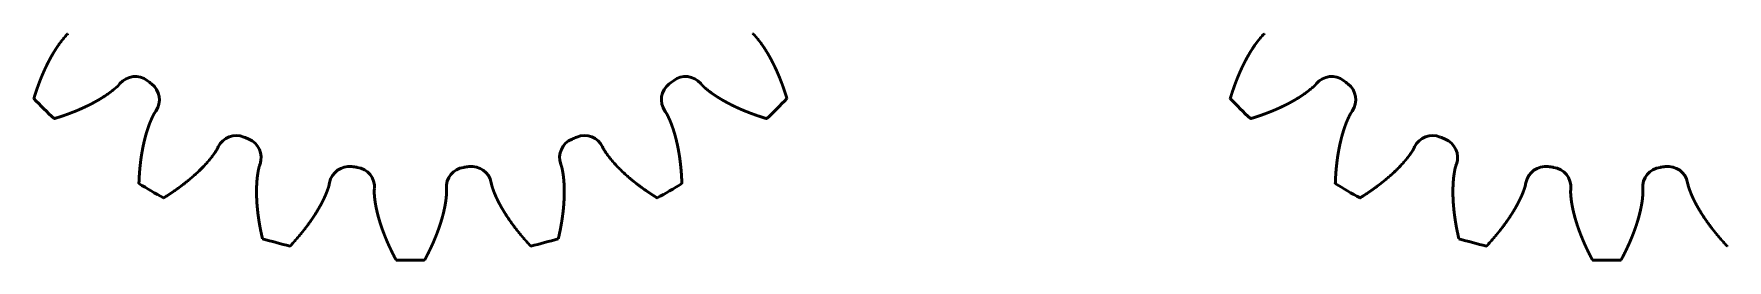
# Model space of a CAD drawing. Header units: millimetres. Extents: x 0 to 420, y 0 to 297.
# Drawn here: x 67.47 to 109.93, y 215.85 to 221.55 of the extents above; entities that cross this region are included whole.
import ezdxf

# ---------------------------------------------------------------- set-up
doc = ezdxf.new("R2010")
doc.units = ezdxf.units.MM
doc.header["$LTSCALE"] = 0.75
doc.layers.add('Visible', color=7, linetype='Continuous', lineweight=50)

msp = doc.modelspace()

# ---------------------------------------------------------------- linework, layer by layer
at = {"layer": 'Visible'}
for p, q in [((69.605, 220.267), (69.631, 220.296)), ((84.196, 220.296), (84.221, 220.267)), ((99.605, 220.267), (99.631, 220.296)), ((70.531, 219.605), (70.509, 219.573)), ((83.317, 219.573), (83.295, 219.605)), ((100.531, 219.605), (100.509, 219.573)), ((72.077, 218.668), (72.094, 218.703)), ((81.732, 218.703), (81.749, 218.668)), ((102.077, 218.668), (102.094, 218.703)), ((73.143, 218.269), (73.13, 218.232)), ((80.696, 218.232), (80.683, 218.269)), ((103.143, 218.269), (103.13, 218.232)), ((74.878, 217.763), (74.885, 217.802)), ((76.011, 217.653), (76.008, 217.615)), ((77.818, 217.615), (77.815, 217.653)), ((78.941, 217.802), (78.948, 217.763)), ((104.878, 217.763), (104.885, 217.802)), ((106.011, 217.653), (106.008, 217.615)), ((107.818, 217.615), (107.815, 217.653)), ((108.941, 217.802), (108.948, 217.763))]:
    msp.add_line(p, q, dxfattribs=at)
for centre, radius, start, end in [((70.011, 219.972), 0.5, 52.1518, 139.5186), ((76.913, 228.855), 10.749, 232.1518, 232.8482), ((76.913, 228.855), 10.749, 307.1518, 307.8482), ((83.815, 219.972), 0.5, 40.4814, 127.8482), ((100.011, 219.972), 0.5, 52.1518, 139.5186), ((106.913, 228.855), 10.749, 232.1518, 232.8482), ((70.119, 219.888), 0.5, 325.4814, 52.8482), ((83.707, 219.888), 0.5, 127.1518, 214.5186), ((100.119, 219.888), 0.5, 325.4814, 52.8482), ((76.913, 228.855), 13, 223.4232, 226.5768), ((76.913, 228.855), 13, 313.4232, 316.5768), ((106.913, 228.855), 13, 223.4232, 226.5768), ((72.545, 218.488), 0.5, 67.1518, 154.5186), ((76.913, 228.855), 10.749, 247.1518, 247.8482), ((72.671, 218.436), 0.5, 340.4814, 67.8482), ((81.155, 218.436), 0.5, 112.1518, 199.5186), ((76.913, 228.855), 10.749, 292.1518, 292.8482), ((81.281, 218.488), 0.5, 25.4814, 112.8482), ((102.545, 218.488), 0.5, 67.1518, 154.5186), ((106.913, 228.855), 10.749, 247.1518, 247.8482), ((102.671, 218.436), 0.5, 340.4814, 67.8482), ((75.377, 217.711), 0.5, 82.1518, 169.5186), ((76.913, 228.855), 10.749, 262.1518, 262.8482), ((75.513, 217.693), 0.5, 355.4814, 82.8482), ((78.314, 217.693), 0.5, 97.1518, 184.5186), ((76.913, 228.855), 10.749, 277.1518, 277.8482), ((78.449, 217.711), 0.5, 10.4814, 97.8482), ((105.377, 217.711), 0.5, 82.1518, 169.5186), ((106.913, 228.855), 10.749, 262.1518, 262.8482), ((105.513, 217.693), 0.5, 355.4814, 82.8482), ((108.314, 217.693), 0.5, 97.1518, 184.5186), ((106.913, 228.855), 10.749, 277.1518, 277.8482), ((108.449, 217.711), 0.5, 10.4814, 97.8482), ((76.913, 228.855), 13, 238.4232, 241.5768), ((76.913, 228.855), 13, 298.4232, 301.5768), ((106.913, 228.855), 13, 238.4232, 241.5768), ((76.913, 228.855), 13, 253.4232, 256.5768), ((76.913, 228.855), 13, 283.4232, 286.5768), ((106.913, 228.855), 13, 253.4232, 256.5768), ((76.913, 228.855), 13, 268.4232, 271.5768), ((106.913, 228.855), 13, 268.4232, 271.5768)]:
    msp.add_arc(centre, radius, start, end, dxfattribs=at)
for points in [[(68.325, 221.547), (68.321, 221.543), (68.314, 221.537), (68.303, 221.527), (68.288, 221.513), (68.271, 221.494), (68.255, 221.475), (68.238, 221.456), (68.222, 221.437), (68.206, 221.417), (68.19, 221.398), (68.174, 221.378), (68.158, 221.358), (68.143, 221.338), (68.127, 221.317), (68.112, 221.297), (68.097, 221.276), (68.083, 221.255), (68.068, 221.233), (68.054, 221.212), (68.04, 221.191), (68.026, 221.169), (68.012, 221.147), (67.998, 221.125), (67.984, 221.103), (67.971, 221.081), (67.957, 221.059), (67.944, 221.036), (67.931, 221.013), (67.918, 220.991), (67.905, 220.968), (67.892, 220.945), (67.88, 220.922), (67.867, 220.899), (67.855, 220.875), (67.843, 220.852), (67.831, 220.828), (67.819, 220.805), (67.807, 220.781), (67.795, 220.757), (67.784, 220.733), (67.772, 220.709), (67.761, 220.685), (67.749, 220.661), (67.738, 220.636), (67.727, 220.612), (67.716, 220.587), (67.706, 220.563), (67.695, 220.538), (67.684, 220.513), (67.674, 220.488), (67.663, 220.463), (67.653, 220.438), (67.643, 220.413), (67.633, 220.388), (67.623, 220.362), (67.613, 220.337), (67.604, 220.311), (67.594, 220.286), (67.585, 220.26), (67.575, 220.234), (67.566, 220.208), (67.557, 220.182), (67.548, 220.156), (67.539, 220.13), (67.53, 220.104), (67.521, 220.078), (67.513, 220.051), (67.504, 220.025), (67.496, 219.999), (67.487, 219.972), (67.481, 219.951), (67.476, 219.935), (67.473, 219.924), (67.471, 219.919)], [(86.355, 219.919), (86.353, 219.924), (86.35, 219.935), (86.345, 219.951), (86.339, 219.972), (86.33, 219.999), (86.322, 220.025), (86.313, 220.051), (86.305, 220.078), (86.296, 220.104), (86.287, 220.13), (86.278, 220.156), (86.269, 220.182), (86.26, 220.208), (86.251, 220.234), (86.242, 220.26), (86.232, 220.286), (86.222, 220.311), (86.213, 220.337), (86.203, 220.362), (86.193, 220.388), (86.183, 220.413), (86.173, 220.438), (86.163, 220.463), (86.152, 220.488), (86.142, 220.513), (86.131, 220.538), (86.121, 220.563), (86.11, 220.587), (86.099, 220.612), (86.088, 220.636), (86.077, 220.661), (86.065, 220.685), (86.054, 220.709), (86.043, 220.733), (86.031, 220.757), (86.019, 220.781), (86.007, 220.805), (85.995, 220.828), (85.983, 220.852), (85.971, 220.875), (85.959, 220.899), (85.946, 220.922), (85.934, 220.945), (85.921, 220.968), (85.908, 220.991), (85.895, 221.013), (85.882, 221.036), (85.869, 221.059), (85.856, 221.081), (85.842, 221.103), (85.828, 221.125), (85.815, 221.147), (85.801, 221.169), (85.787, 221.191), (85.772, 221.212), (85.758, 221.233), (85.743, 221.255), (85.729, 221.276), (85.714, 221.297), (85.699, 221.317), (85.684, 221.338), (85.668, 221.358), (85.652, 221.378), (85.637, 221.398), (85.621, 221.417), (85.604, 221.437), (85.588, 221.456), (85.572, 221.475), (85.555, 221.494), (85.538, 221.513), (85.523, 221.527), (85.512, 221.537), (85.505, 221.543), (85.501, 221.547)], [(98.325, 221.547), (98.321, 221.543), (98.314, 221.537), (98.303, 221.527), (98.288, 221.513), (98.271, 221.494), (98.255, 221.475), (98.238, 221.456), (98.222, 221.437), (98.206, 221.417), (98.19, 221.398), (98.174, 221.378), (98.158, 221.358), (98.143, 221.338), (98.127, 221.317), (98.112, 221.297), (98.097, 221.276), (98.083, 221.255), (98.068, 221.233), (98.054, 221.212), (98.04, 221.191), (98.026, 221.169), (98.012, 221.147), (97.998, 221.125), (97.984, 221.103), (97.971, 221.081), (97.957, 221.059), (97.944, 221.036), (97.931, 221.013), (97.918, 220.991), (97.905, 220.968), (97.892, 220.945), (97.88, 220.922), (97.867, 220.899), (97.855, 220.875), (97.843, 220.852), (97.831, 220.828), (97.819, 220.805), (97.807, 220.781), (97.795, 220.757), (97.784, 220.733), (97.772, 220.709), (97.761, 220.685), (97.749, 220.661), (97.738, 220.636), (97.727, 220.612), (97.716, 220.587), (97.706, 220.563), (97.695, 220.538), (97.684, 220.513), (97.674, 220.488), (97.663, 220.463), (97.653, 220.438), (97.643, 220.413), (97.633, 220.388), (97.623, 220.362), (97.613, 220.337), (97.604, 220.311), (97.594, 220.286), (97.585, 220.26), (97.575, 220.234), (97.566, 220.208), (97.557, 220.182), (97.548, 220.156), (97.539, 220.13), (97.53, 220.104), (97.521, 220.078), (97.513, 220.051), (97.504, 220.025), (97.496, 219.999), (97.487, 219.972), (97.481, 219.951), (97.476, 219.935), (97.473, 219.924), (97.471, 219.919)], [(67.977, 219.413), (67.982, 219.414), (67.993, 219.418), (68.009, 219.422), (68.031, 219.429), (68.057, 219.437), (68.084, 219.446), (68.11, 219.454), (68.136, 219.463), (68.163, 219.472), (68.189, 219.48), (68.215, 219.489), (68.241, 219.498), (68.267, 219.507), (68.293, 219.517), (68.319, 219.526), (68.344, 219.536), (68.37, 219.545), (68.395, 219.555), (68.421, 219.565), (68.446, 219.575), (68.472, 219.585), (68.497, 219.595), (68.522, 219.605), (68.547, 219.615), (68.572, 219.626), (68.597, 219.636), (68.621, 219.647), (68.646, 219.658), (68.671, 219.669), (68.695, 219.68), (68.719, 219.691), (68.744, 219.702), (68.768, 219.714), (68.792, 219.725), (68.816, 219.737), (68.84, 219.748), (68.863, 219.76), (68.887, 219.772), (68.911, 219.784), (68.934, 219.796), (68.957, 219.809), (68.98, 219.821), (69.004, 219.834), (69.026, 219.847), (69.049, 219.859), (69.072, 219.872), (69.095, 219.885), (69.117, 219.899), (69.139, 219.912), (69.162, 219.926), (69.184, 219.939), (69.206, 219.953), (69.227, 219.967), (69.249, 219.981), (69.271, 219.995), (69.292, 220.01), (69.313, 220.024), (69.334, 220.039), (69.355, 220.054), (69.376, 220.069), (69.396, 220.084), (69.417, 220.099), (69.437, 220.115), (69.456, 220.131), (69.476, 220.147), (69.495, 220.163), (69.515, 220.18), (69.534, 220.196), (69.553, 220.213), (69.571, 220.23), (69.585, 220.244), (69.595, 220.255), (69.602, 220.263), (69.605, 220.267)], [(84.221, 220.267), (84.224, 220.263), (84.231, 220.255), (84.241, 220.244), (84.255, 220.23), (84.273, 220.213), (84.292, 220.196), (84.311, 220.18), (84.331, 220.163), (84.35, 220.147), (84.37, 220.131), (84.39, 220.115), (84.41, 220.099), (84.43, 220.084), (84.45, 220.069), (84.471, 220.054), (84.492, 220.039), (84.513, 220.024), (84.534, 220.01), (84.556, 219.995), (84.577, 219.981), (84.599, 219.967), (84.62, 219.953), (84.642, 219.939), (84.664, 219.926), (84.687, 219.912), (84.709, 219.899), (84.732, 219.885), (84.754, 219.872), (84.777, 219.859), (84.8, 219.847), (84.823, 219.834), (84.846, 219.821), (84.869, 219.809), (84.892, 219.796), (84.916, 219.784), (84.939, 219.772), (84.963, 219.76), (84.987, 219.748), (85.01, 219.737), (85.034, 219.725), (85.058, 219.714), (85.083, 219.702), (85.107, 219.691), (85.131, 219.68), (85.156, 219.669), (85.18, 219.658), (85.205, 219.647), (85.23, 219.636), (85.254, 219.626), (85.279, 219.615), (85.304, 219.605), (85.329, 219.595), (85.355, 219.585), (85.38, 219.575), (85.405, 219.565), (85.431, 219.555), (85.456, 219.545), (85.482, 219.536), (85.508, 219.526), (85.533, 219.517), (85.559, 219.507), (85.585, 219.498), (85.611, 219.489), (85.637, 219.48), (85.664, 219.472), (85.69, 219.463), (85.716, 219.454), (85.743, 219.446), (85.769, 219.437), (85.796, 219.429), (85.817, 219.422), (85.833, 219.418), (85.844, 219.414), (85.849, 219.413)], [(97.977, 219.413), (97.982, 219.414), (97.993, 219.418), (98.009, 219.422), (98.031, 219.429), (98.057, 219.437), (98.084, 219.446), (98.11, 219.454), (98.136, 219.463), (98.163, 219.472), (98.189, 219.48), (98.215, 219.489), (98.241, 219.498), (98.267, 219.507), (98.293, 219.517), (98.319, 219.526), (98.344, 219.536), (98.37, 219.545), (98.395, 219.555), (98.421, 219.565), (98.446, 219.575), (98.472, 219.585), (98.497, 219.595), (98.522, 219.605), (98.547, 219.615), (98.572, 219.626), (98.597, 219.636), (98.621, 219.647), (98.646, 219.658), (98.671, 219.669), (98.695, 219.68), (98.719, 219.691), (98.744, 219.702), (98.768, 219.714), (98.792, 219.725), (98.816, 219.737), (98.84, 219.748), (98.863, 219.76), (98.887, 219.772), (98.911, 219.784), (98.934, 219.796), (98.957, 219.809), (98.98, 219.821), (99.004, 219.834), (99.026, 219.847), (99.049, 219.859), (99.072, 219.872), (99.095, 219.885), (99.117, 219.899), (99.139, 219.912), (99.162, 219.926), (99.184, 219.939), (99.206, 219.953), (99.227, 219.967), (99.249, 219.981), (99.271, 219.995), (99.292, 220.01), (99.313, 220.024), (99.334, 220.039), (99.355, 220.054), (99.376, 220.069), (99.396, 220.084), (99.417, 220.099), (99.437, 220.115), (99.456, 220.131), (99.476, 220.147), (99.495, 220.163), (99.515, 220.18), (99.534, 220.196), (99.553, 220.213), (99.571, 220.23), (99.585, 220.244), (99.595, 220.255), (99.602, 220.263), (99.605, 220.267)], [(70.509, 219.573), (70.506, 219.569), (70.501, 219.561), (70.493, 219.548), (70.483, 219.531), (70.471, 219.508), (70.459, 219.486), (70.449, 219.463), (70.438, 219.44), (70.427, 219.417), (70.417, 219.394), (70.407, 219.371), (70.397, 219.347), (70.387, 219.324), (70.377, 219.3), (70.368, 219.276), (70.359, 219.252), (70.351, 219.228), (70.342, 219.204), (70.334, 219.179), (70.326, 219.155), (70.318, 219.131), (70.31, 219.106), (70.302, 219.081), (70.295, 219.056), (70.287, 219.031), (70.28, 219.006), (70.273, 218.981), (70.266, 218.956), (70.26, 218.931), (70.253, 218.905), (70.247, 218.88), (70.241, 218.854), (70.235, 218.829), (70.229, 218.803), (70.223, 218.777), (70.217, 218.751), (70.212, 218.725), (70.207, 218.699), (70.202, 218.673), (70.197, 218.647), (70.192, 218.621), (70.187, 218.595), (70.182, 218.568), (70.178, 218.542), (70.174, 218.515), (70.169, 218.489), (70.165, 218.462), (70.161, 218.436), (70.158, 218.409), (70.154, 218.382), (70.15, 218.355), (70.147, 218.328), (70.144, 218.301), (70.141, 218.274), (70.138, 218.247), (70.135, 218.22), (70.132, 218.193), (70.129, 218.166), (70.127, 218.138), (70.125, 218.111), (70.122, 218.084), (70.12, 218.056), (70.118, 218.029), (70.116, 218.001), (70.115, 217.974), (70.113, 217.946), (70.111, 217.918), (70.11, 217.891), (70.109, 217.863), (70.108, 217.835), (70.107, 217.813), (70.106, 217.796), (70.106, 217.785), (70.106, 217.779)], [(83.72, 217.779), (83.72, 217.785), (83.72, 217.796), (83.719, 217.813), (83.719, 217.835), (83.717, 217.863), (83.716, 217.891), (83.715, 217.918), (83.713, 217.946), (83.712, 217.974), (83.71, 218.001), (83.708, 218.029), (83.706, 218.056), (83.704, 218.084), (83.702, 218.111), (83.699, 218.138), (83.697, 218.166), (83.694, 218.193), (83.691, 218.22), (83.688, 218.247), (83.685, 218.274), (83.682, 218.301), (83.679, 218.328), (83.676, 218.355), (83.672, 218.382), (83.669, 218.409), (83.665, 218.436), (83.661, 218.462), (83.657, 218.489), (83.653, 218.515), (83.648, 218.542), (83.644, 218.568), (83.639, 218.595), (83.634, 218.621), (83.63, 218.647), (83.625, 218.673), (83.619, 218.699), (83.614, 218.725), (83.609, 218.751), (83.603, 218.777), (83.597, 218.803), (83.591, 218.829), (83.585, 218.854), (83.579, 218.88), (83.573, 218.905), (83.566, 218.931), (83.56, 218.956), (83.553, 218.981), (83.546, 219.006), (83.539, 219.031), (83.532, 219.056), (83.524, 219.081), (83.516, 219.106), (83.509, 219.131), (83.501, 219.155), (83.492, 219.179), (83.484, 219.204), (83.475, 219.228), (83.467, 219.252), (83.458, 219.276), (83.449, 219.3), (83.439, 219.324), (83.43, 219.347), (83.42, 219.371), (83.409, 219.394), (83.399, 219.417), (83.388, 219.44), (83.378, 219.463), (83.367, 219.486), (83.355, 219.508), (83.344, 219.531), (83.333, 219.548), (83.325, 219.561), (83.32, 219.569), (83.317, 219.573)], [(100.509, 219.573), (100.506, 219.569), (100.501, 219.561), (100.493, 219.548), (100.483, 219.531), (100.471, 219.508), (100.459, 219.486), (100.449, 219.463), (100.438, 219.44), (100.427, 219.417), (100.417, 219.394), (100.407, 219.371), (100.397, 219.347), (100.387, 219.324), (100.377, 219.3), (100.368, 219.276), (100.359, 219.252), (100.351, 219.228), (100.342, 219.204), (100.334, 219.179), (100.326, 219.155), (100.318, 219.131), (100.31, 219.106), (100.302, 219.081), (100.295, 219.056), (100.287, 219.031), (100.28, 219.006), (100.273, 218.981), (100.266, 218.956), (100.26, 218.931), (100.253, 218.905), (100.247, 218.88), (100.241, 218.854), (100.235, 218.829), (100.229, 218.803), (100.223, 218.777), (100.217, 218.751), (100.212, 218.725), (100.207, 218.699), (100.202, 218.673), (100.197, 218.647), (100.192, 218.621), (100.187, 218.595), (100.182, 218.568), (100.178, 218.542), (100.174, 218.515), (100.169, 218.489), (100.165, 218.462), (100.161, 218.436), (100.158, 218.409), (100.154, 218.382), (100.15, 218.355), (100.147, 218.328), (100.144, 218.301), (100.141, 218.274), (100.138, 218.247), (100.135, 218.22), (100.132, 218.193), (100.129, 218.166), (100.127, 218.138), (100.125, 218.111), (100.122, 218.084), (100.12, 218.056), (100.118, 218.029), (100.116, 218.001), (100.115, 217.974), (100.113, 217.946), (100.111, 217.918), (100.11, 217.891), (100.109, 217.863), (100.108, 217.835), (100.107, 217.813), (100.106, 217.796), (100.106, 217.785), (100.106, 217.779)], [(70.725, 217.422), (70.73, 217.425), (70.74, 217.43), (70.754, 217.439), (70.773, 217.451), (70.796, 217.466), (70.82, 217.481), (70.843, 217.496), (70.866, 217.511), (70.889, 217.526), (70.912, 217.542), (70.935, 217.557), (70.958, 217.573), (70.981, 217.588), (71.003, 217.604), (71.026, 217.62), (71.048, 217.635), (71.07, 217.651), (71.093, 217.667), (71.115, 217.683), (71.137, 217.699), (71.158, 217.716), (71.18, 217.732), (71.202, 217.748), (71.223, 217.765), (71.245, 217.781), (71.266, 217.798), (71.287, 217.815), (71.308, 217.831), (71.329, 217.848), (71.35, 217.865), (71.37, 217.882), (71.391, 217.9), (71.411, 217.917), (71.431, 217.934), (71.452, 217.952), (71.472, 217.969), (71.491, 217.987), (71.511, 218.004), (71.531, 218.022), (71.55, 218.04), (71.57, 218.058), (71.589, 218.076), (71.608, 218.094), (71.627, 218.112), (71.645, 218.131), (71.664, 218.149), (71.682, 218.168), (71.701, 218.186), (71.719, 218.205), (71.737, 218.224), (71.755, 218.243), (71.772, 218.262), (71.79, 218.281), (71.807, 218.3), (71.824, 218.319), (71.841, 218.339), (71.858, 218.358), (71.874, 218.378), (71.89, 218.397), (71.907, 218.417), (71.922, 218.437), (71.938, 218.458), (71.953, 218.478), (71.968, 218.498), (71.983, 218.519), (71.998, 218.54), (72.012, 218.56), (72.026, 218.581), (72.04, 218.602), (72.054, 218.624), (72.063, 218.641), (72.07, 218.654), (72.075, 218.663), (72.077, 218.668)], [(81.749, 218.668), (81.751, 218.663), (81.756, 218.654), (81.763, 218.641), (81.773, 218.624), (81.786, 218.602), (81.8, 218.581), (81.814, 218.56), (81.829, 218.54), (81.843, 218.519), (81.858, 218.498), (81.873, 218.478), (81.888, 218.458), (81.904, 218.437), (81.92, 218.417), (81.936, 218.397), (81.952, 218.378), (81.969, 218.358), (81.985, 218.339), (82.002, 218.319), (82.019, 218.3), (82.037, 218.281), (82.054, 218.262), (82.072, 218.243), (82.089, 218.224), (82.107, 218.205), (82.125, 218.186), (82.144, 218.168), (82.162, 218.149), (82.181, 218.131), (82.2, 218.112), (82.218, 218.094), (82.237, 218.076), (82.257, 218.058), (82.276, 218.04), (82.295, 218.022), (82.315, 218.004), (82.335, 217.987), (82.355, 217.969), (82.375, 217.952), (82.395, 217.934), (82.415, 217.917), (82.435, 217.9), (82.456, 217.882), (82.477, 217.865), (82.497, 217.848), (82.518, 217.831), (82.539, 217.815), (82.56, 217.798), (82.582, 217.781), (82.603, 217.765), (82.624, 217.748), (82.646, 217.732), (82.668, 217.716), (82.69, 217.699), (82.712, 217.683), (82.734, 217.667), (82.756, 217.651), (82.778, 217.635), (82.8, 217.62), (82.823, 217.604), (82.845, 217.588), (82.868, 217.573), (82.891, 217.557), (82.914, 217.542), (82.937, 217.526), (82.96, 217.511), (82.983, 217.496), (83.007, 217.481), (83.03, 217.466), (83.053, 217.451), (83.072, 217.439), (83.087, 217.43), (83.096, 217.425), (83.101, 217.422)], [(100.725, 217.422), (100.73, 217.425), (100.74, 217.43), (100.754, 217.439), (100.773, 217.451), (100.796, 217.466), (100.82, 217.481), (100.843, 217.496), (100.866, 217.511), (100.889, 217.526), (100.912, 217.542), (100.935, 217.557), (100.958, 217.573), (100.981, 217.588), (101.003, 217.604), (101.026, 217.62), (101.048, 217.635), (101.07, 217.651), (101.093, 217.667), (101.115, 217.683), (101.137, 217.699), (101.158, 217.716), (101.18, 217.732), (101.202, 217.748), (101.223, 217.765), (101.245, 217.781), (101.266, 217.798), (101.287, 217.815), (101.308, 217.831), (101.329, 217.848), (101.35, 217.865), (101.37, 217.882), (101.391, 217.9), (101.411, 217.917), (101.431, 217.934), (101.452, 217.952), (101.472, 217.969), (101.491, 217.987), (101.511, 218.004), (101.531, 218.022), (101.55, 218.04), (101.57, 218.058), (101.589, 218.076), (101.608, 218.094), (101.627, 218.112), (101.645, 218.131), (101.664, 218.149), (101.682, 218.168), (101.701, 218.186), (101.719, 218.205), (101.737, 218.224), (101.755, 218.243), (101.772, 218.262), (101.79, 218.281), (101.807, 218.3), (101.824, 218.319), (101.841, 218.339), (101.858, 218.358), (101.874, 218.378), (101.89, 218.397), (101.907, 218.417), (101.922, 218.437), (101.938, 218.458), (101.953, 218.478), (101.968, 218.498), (101.983, 218.519), (101.998, 218.54), (102.012, 218.56), (102.026, 218.581), (102.04, 218.602), (102.054, 218.624), (102.063, 218.641), (102.07, 218.654), (102.075, 218.663), (102.077, 218.668)], [(73.13, 218.232), (73.128, 218.227), (73.125, 218.218), (73.12, 218.203), (73.115, 218.184), (73.109, 218.159), (73.104, 218.135), (73.099, 218.11), (73.095, 218.085), (73.091, 218.06), (73.087, 218.035), (73.083, 218.01), (73.079, 217.985), (73.076, 217.96), (73.073, 217.934), (73.07, 217.909), (73.068, 217.883), (73.066, 217.858), (73.064, 217.832), (73.062, 217.806), (73.06, 217.781), (73.059, 217.755), (73.058, 217.729), (73.057, 217.703), (73.056, 217.677), (73.055, 217.651), (73.055, 217.625), (73.055, 217.599), (73.055, 217.573), (73.055, 217.547), (73.055, 217.521), (73.056, 217.494), (73.056, 217.468), (73.057, 217.442), (73.058, 217.415), (73.059, 217.389), (73.061, 217.363), (73.062, 217.336), (73.064, 217.31), (73.065, 217.283), (73.067, 217.257), (73.069, 217.23), (73.072, 217.203), (73.074, 217.177), (73.077, 217.15), (73.079, 217.123), (73.082, 217.097), (73.085, 217.07), (73.088, 217.043), (73.091, 217.016), (73.095, 216.99), (73.098, 216.963), (73.102, 216.936), (73.106, 216.909), (73.11, 216.882), (73.114, 216.855), (73.118, 216.828), (73.123, 216.801), (73.127, 216.774), (73.132, 216.747), (73.136, 216.72), (73.141, 216.693), (73.146, 216.666), (73.152, 216.639), (73.157, 216.612), (73.162, 216.585), (73.168, 216.558), (73.174, 216.531), (73.18, 216.504), (73.185, 216.476), (73.192, 216.449), (73.197, 216.427), (73.2, 216.411), (73.203, 216.4), (73.204, 216.395)], [(80.622, 216.395), (80.623, 216.4), (80.626, 216.411), (80.63, 216.427), (80.635, 216.449), (80.641, 216.476), (80.647, 216.504), (80.652, 216.531), (80.658, 216.558), (80.664, 216.585), (80.669, 216.612), (80.675, 216.639), (80.68, 216.666), (80.685, 216.693), (80.69, 216.72), (80.694, 216.747), (80.699, 216.774), (80.704, 216.801), (80.708, 216.828), (80.712, 216.855), (80.716, 216.882), (80.72, 216.909), (80.724, 216.936), (80.728, 216.963), (80.731, 216.99), (80.735, 217.016), (80.738, 217.043), (80.741, 217.07), (80.744, 217.097), (80.747, 217.123), (80.75, 217.15), (80.752, 217.177), (80.755, 217.203), (80.757, 217.23), (80.759, 217.257), (80.761, 217.283), (80.763, 217.31), (80.764, 217.336), (80.766, 217.363), (80.767, 217.389), (80.768, 217.415), (80.769, 217.442), (80.77, 217.468), (80.77, 217.494), (80.771, 217.521), (80.771, 217.547), (80.771, 217.573), (80.771, 217.599), (80.771, 217.625), (80.771, 217.651), (80.77, 217.677), (80.769, 217.703), (80.768, 217.729), (80.767, 217.755), (80.766, 217.781), (80.764, 217.806), (80.762, 217.832), (80.76, 217.858), (80.758, 217.883), (80.756, 217.909), (80.753, 217.934), (80.75, 217.96), (80.747, 217.985), (80.743, 218.01), (80.739, 218.035), (80.735, 218.06), (80.731, 218.085), (80.727, 218.11), (80.722, 218.135), (80.717, 218.159), (80.711, 218.184), (80.706, 218.203), (80.701, 218.218), (80.698, 218.227), (80.696, 218.232)], [(103.13, 218.232), (103.128, 218.227), (103.125, 218.218), (103.12, 218.203), (103.115, 218.184), (103.109, 218.159), (103.104, 218.135), (103.099, 218.11), (103.095, 218.085), (103.091, 218.06), (103.087, 218.035), (103.083, 218.01), (103.079, 217.985), (103.076, 217.96), (103.073, 217.934), (103.07, 217.909), (103.068, 217.883), (103.066, 217.858), (103.064, 217.832), (103.062, 217.806), (103.06, 217.781), (103.059, 217.755), (103.058, 217.729), (103.057, 217.703), (103.056, 217.677), (103.055, 217.651), (103.055, 217.625), (103.055, 217.599), (103.055, 217.573), (103.055, 217.547), (103.055, 217.521), (103.056, 217.494), (103.056, 217.468), (103.057, 217.442), (103.058, 217.415), (103.059, 217.389), (103.061, 217.363), (103.062, 217.336), (103.064, 217.31), (103.065, 217.283), (103.067, 217.257), (103.069, 217.23), (103.072, 217.203), (103.074, 217.177), (103.077, 217.15), (103.079, 217.123), (103.082, 217.097), (103.085, 217.07), (103.088, 217.043), (103.091, 217.016), (103.095, 216.99), (103.098, 216.963), (103.102, 216.936), (103.106, 216.909), (103.11, 216.882), (103.114, 216.855), (103.118, 216.828), (103.123, 216.801), (103.127, 216.774), (103.132, 216.747), (103.136, 216.72), (103.141, 216.693), (103.146, 216.666), (103.152, 216.639), (103.157, 216.612), (103.162, 216.585), (103.168, 216.558), (103.174, 216.531), (103.18, 216.504), (103.185, 216.476), (103.192, 216.449), (103.197, 216.427), (103.2, 216.411), (103.203, 216.4), (103.204, 216.395)], [(73.895, 216.21), (73.899, 216.214), (73.907, 216.222), (73.918, 216.234), (73.933, 216.25), (73.952, 216.271), (73.971, 216.291), (73.99, 216.312), (74.008, 216.333), (74.026, 216.353), (74.045, 216.374), (74.063, 216.395), (74.081, 216.416), (74.099, 216.437), (74.117, 216.458), (74.134, 216.479), (74.152, 216.5), (74.169, 216.521), (74.186, 216.542), (74.204, 216.563), (74.221, 216.584), (74.237, 216.606), (74.254, 216.627), (74.271, 216.649), (74.287, 216.67), (74.304, 216.691), (74.32, 216.713), (74.336, 216.735), (74.352, 216.756), (74.368, 216.778), (74.383, 216.8), (74.399, 216.822), (74.414, 216.844), (74.43, 216.866), (74.445, 216.887), (74.46, 216.91), (74.474, 216.932), (74.489, 216.954), (74.503, 216.976), (74.518, 216.998), (74.532, 217.02), (74.546, 217.043), (74.56, 217.065), (74.574, 217.088), (74.587, 217.11), (74.6, 217.133), (74.614, 217.155), (74.627, 217.178), (74.639, 217.201), (74.652, 217.223), (74.665, 217.246), (74.677, 217.269), (74.689, 217.292), (74.701, 217.315), (74.713, 217.338), (74.724, 217.361), (74.735, 217.384), (74.746, 217.407), (74.757, 217.431), (74.768, 217.454), (74.779, 217.477), (74.789, 217.501), (74.798, 217.524), (74.808, 217.548), (74.817, 217.571), (74.826, 217.595), (74.835, 217.619), (74.843, 217.643), (74.852, 217.666), (74.86, 217.69), (74.867, 217.714), (74.872, 217.734), (74.875, 217.749), (74.877, 217.758), (74.878, 217.763)], [(76.008, 217.615), (76.008, 217.61), (76.007, 217.6), (76.006, 217.585), (76.006, 217.564), (76.007, 217.539), (76.008, 217.514), (76.01, 217.489), (76.013, 217.464), (76.015, 217.439), (76.017, 217.413), (76.02, 217.388), (76.023, 217.363), (76.027, 217.338), (76.03, 217.312), (76.034, 217.287), (76.039, 217.262), (76.043, 217.237), (76.048, 217.211), (76.053, 217.186), (76.058, 217.161), (76.063, 217.136), (76.069, 217.11), (76.074, 217.085), (76.08, 217.06), (76.087, 217.034), (76.093, 217.009), (76.099, 216.984), (76.106, 216.959), (76.113, 216.933), (76.12, 216.908), (76.127, 216.883), (76.135, 216.858), (76.142, 216.833), (76.15, 216.807), (76.158, 216.782), (76.166, 216.757), (76.174, 216.732), (76.183, 216.707), (76.191, 216.682), (76.2, 216.656), (76.209, 216.631), (76.218, 216.606), (76.227, 216.581), (76.237, 216.556), (76.246, 216.531), (76.256, 216.506), (76.266, 216.481), (76.275, 216.456), (76.286, 216.431), (76.296, 216.406), (76.306, 216.381), (76.317, 216.356), (76.327, 216.331), (76.338, 216.306), (76.349, 216.281), (76.36, 216.256), (76.371, 216.231), (76.383, 216.206), (76.394, 216.181), (76.406, 216.156), (76.418, 216.131), (76.429, 216.107), (76.441, 216.082), (76.454, 216.057), (76.466, 216.032), (76.478, 216.007), (76.491, 215.983), (76.503, 215.958), (76.516, 215.933), (76.529, 215.909), (76.54, 215.889), (76.547, 215.874), (76.553, 215.864), (76.555, 215.859)], [(77.271, 215.859), (77.273, 215.864), (77.279, 215.874), (77.287, 215.889), (77.297, 215.909), (77.31, 215.933), (77.323, 215.958), (77.335, 215.983), (77.348, 216.007), (77.36, 216.032), (77.373, 216.057), (77.385, 216.082), (77.397, 216.107), (77.409, 216.131), (77.42, 216.156), (77.432, 216.181), (77.443, 216.206), (77.455, 216.231), (77.466, 216.256), (77.477, 216.281), (77.488, 216.306), (77.499, 216.331), (77.509, 216.356), (77.52, 216.381), (77.53, 216.406), (77.541, 216.431), (77.551, 216.456), (77.561, 216.481), (77.57, 216.506), (77.58, 216.531), (77.59, 216.556), (77.599, 216.581), (77.608, 216.606), (77.617, 216.631), (77.626, 216.656), (77.635, 216.682), (77.643, 216.707), (77.652, 216.732), (77.66, 216.757), (77.668, 216.782), (77.676, 216.807), (77.684, 216.833), (77.691, 216.858), (77.699, 216.883), (77.706, 216.908), (77.713, 216.933), (77.72, 216.959), (77.727, 216.984), (77.733, 217.009), (77.74, 217.034), (77.746, 217.06), (77.752, 217.085), (77.757, 217.11), (77.763, 217.136), (77.768, 217.161), (77.773, 217.186), (77.778, 217.211), (77.783, 217.237), (77.788, 217.262), (77.792, 217.287), (77.796, 217.312), (77.8, 217.338), (77.803, 217.363), (77.806, 217.388), (77.809, 217.413), (77.811, 217.439), (77.814, 217.464), (77.816, 217.489), (77.818, 217.514), (77.819, 217.539), (77.82, 217.564), (77.82, 217.585), (77.819, 217.6), (77.819, 217.61), (77.818, 217.615)], [(78.948, 217.763), (78.949, 217.758), (78.951, 217.749), (78.954, 217.734), (78.959, 217.714), (78.966, 217.69), (78.974, 217.666), (78.983, 217.643), (78.991, 217.619), (79, 217.595), (79.009, 217.571), (79.018, 217.548), (79.028, 217.524), (79.038, 217.501), (79.048, 217.477), (79.058, 217.454), (79.069, 217.431), (79.08, 217.407), (79.091, 217.384), (79.102, 217.361), (79.114, 217.338), (79.125, 217.315), (79.137, 217.292), (79.149, 217.269), (79.162, 217.246), (79.174, 217.223), (79.187, 217.201), (79.2, 217.178), (79.213, 217.155), (79.226, 217.133), (79.239, 217.11), (79.253, 217.088), (79.266, 217.065), (79.28, 217.043), (79.294, 217.02), (79.308, 216.998), (79.323, 216.976), (79.337, 216.954), (79.352, 216.932), (79.367, 216.91), (79.382, 216.887), (79.397, 216.866), (79.412, 216.844), (79.427, 216.822), (79.443, 216.8), (79.458, 216.778), (79.474, 216.756), (79.49, 216.735), (79.506, 216.713), (79.523, 216.691), (79.539, 216.67), (79.555, 216.649), (79.572, 216.627), (79.589, 216.606), (79.606, 216.584), (79.623, 216.563), (79.64, 216.542), (79.657, 216.521), (79.674, 216.5), (79.692, 216.479), (79.71, 216.458), (79.727, 216.437), (79.745, 216.416), (79.763, 216.395), (79.781, 216.374), (79.8, 216.353), (79.818, 216.333), (79.837, 216.312), (79.855, 216.291), (79.874, 216.271), (79.893, 216.25), (79.908, 216.234), (79.919, 216.222), (79.927, 216.214), (79.931, 216.21)], [(103.895, 216.21), (103.899, 216.214), (103.907, 216.222), (103.918, 216.234), (103.933, 216.25), (103.952, 216.271), (103.971, 216.291), (103.99, 216.312), (104.008, 216.333), (104.026, 216.353), (104.045, 216.374), (104.063, 216.395), (104.081, 216.416), (104.099, 216.437), (104.117, 216.458), (104.134, 216.479), (104.152, 216.5), (104.169, 216.521), (104.186, 216.542), (104.204, 216.563), (104.221, 216.584), (104.237, 216.606), (104.254, 216.627), (104.271, 216.649), (104.287, 216.67), (104.304, 216.691), (104.32, 216.713), (104.336, 216.735), (104.352, 216.756), (104.368, 216.778), (104.383, 216.8), (104.399, 216.822), (104.414, 216.844), (104.43, 216.866), (104.445, 216.887), (104.46, 216.91), (104.474, 216.932), (104.489, 216.954), (104.503, 216.976), (104.518, 216.998), (104.532, 217.02), (104.546, 217.043), (104.56, 217.065), (104.574, 217.088), (104.587, 217.11), (104.6, 217.133), (104.614, 217.155), (104.627, 217.178), (104.639, 217.201), (104.652, 217.223), (104.665, 217.246), (104.677, 217.269), (104.689, 217.292), (104.701, 217.315), (104.713, 217.338), (104.724, 217.361), (104.735, 217.384), (104.746, 217.407), (104.757, 217.431), (104.768, 217.454), (104.779, 217.477), (104.789, 217.501), (104.798, 217.524), (104.808, 217.548), (104.817, 217.571), (104.826, 217.595), (104.835, 217.619), (104.843, 217.643), (104.852, 217.666), (104.86, 217.69), (104.867, 217.714), (104.872, 217.734), (104.875, 217.749), (104.877, 217.758), (104.878, 217.763)], [(106.008, 217.615), (106.008, 217.61), (106.007, 217.6), (106.006, 217.585), (106.006, 217.564), (106.007, 217.539), (106.008, 217.514), (106.01, 217.489), (106.013, 217.464), (106.015, 217.439), (106.017, 217.413), (106.02, 217.388), (106.023, 217.363), (106.027, 217.338), (106.03, 217.312), (106.034, 217.287), (106.039, 217.262), (106.043, 217.237), (106.048, 217.211), (106.053, 217.186), (106.058, 217.161), (106.063, 217.136), (106.069, 217.11), (106.074, 217.085), (106.08, 217.06), (106.087, 217.034), (106.093, 217.009), (106.099, 216.984), (106.106, 216.959), (106.113, 216.933), (106.12, 216.908), (106.127, 216.883), (106.135, 216.858), (106.142, 216.833), (106.15, 216.807), (106.158, 216.782), (106.166, 216.757), (106.174, 216.732), (106.183, 216.707), (106.191, 216.682), (106.2, 216.656), (106.209, 216.631), (106.218, 216.606), (106.227, 216.581), (106.237, 216.556), (106.246, 216.531), (106.256, 216.506), (106.266, 216.481), (106.275, 216.456), (106.286, 216.431), (106.296, 216.406), (106.306, 216.381), (106.317, 216.356), (106.327, 216.331), (106.338, 216.306), (106.349, 216.281), (106.36, 216.256), (106.371, 216.231), (106.383, 216.206), (106.394, 216.181), (106.406, 216.156), (106.418, 216.131), (106.429, 216.107), (106.441, 216.082), (106.454, 216.057), (106.466, 216.032), (106.478, 216.007), (106.491, 215.983), (106.503, 215.958), (106.516, 215.933), (106.529, 215.909), (106.54, 215.889), (106.547, 215.874), (106.553, 215.864), (106.555, 215.859)], [(107.271, 215.859), (107.273, 215.864), (107.279, 215.874), (107.287, 215.889), (107.297, 215.909), (107.31, 215.933), (107.323, 215.958), (107.335, 215.983), (107.348, 216.007), (107.36, 216.032), (107.373, 216.057), (107.385, 216.082), (107.397, 216.107), (107.409, 216.131), (107.42, 216.156), (107.432, 216.181), (107.443, 216.206), (107.455, 216.231), (107.466, 216.256), (107.477, 216.281), (107.488, 216.306), (107.499, 216.331), (107.509, 216.356), (107.52, 216.381), (107.53, 216.406), (107.541, 216.431), (107.551, 216.456), (107.561, 216.481), (107.57, 216.506), (107.58, 216.531), (107.59, 216.556), (107.599, 216.581), (107.608, 216.606), (107.617, 216.631), (107.626, 216.656), (107.635, 216.682), (107.643, 216.707), (107.652, 216.732), (107.66, 216.757), (107.668, 216.782), (107.676, 216.807), (107.684, 216.833), (107.691, 216.858), (107.699, 216.883), (107.706, 216.908), (107.713, 216.933), (107.72, 216.959), (107.727, 216.984), (107.733, 217.009), (107.74, 217.034), (107.746, 217.06), (107.752, 217.085), (107.757, 217.11), (107.763, 217.136), (107.768, 217.161), (107.773, 217.186), (107.778, 217.211), (107.783, 217.237), (107.788, 217.262), (107.792, 217.287), (107.796, 217.312), (107.8, 217.338), (107.803, 217.363), (107.806, 217.388), (107.809, 217.413), (107.811, 217.439), (107.814, 217.464), (107.816, 217.489), (107.818, 217.514), (107.819, 217.539), (107.82, 217.564), (107.82, 217.585), (107.819, 217.6), (107.819, 217.61), (107.818, 217.615)], [(108.948, 217.763), (108.949, 217.758), (108.951, 217.749), (108.954, 217.734), (108.959, 217.714), (108.966, 217.69), (108.974, 217.666), (108.983, 217.643), (108.991, 217.619), (109, 217.595), (109.009, 217.571), (109.018, 217.548), (109.028, 217.524), (109.038, 217.501), (109.048, 217.477), (109.058, 217.454), (109.069, 217.431), (109.08, 217.407), (109.091, 217.384), (109.102, 217.361), (109.114, 217.338), (109.125, 217.315), (109.137, 217.292), (109.149, 217.269), (109.162, 217.246), (109.174, 217.223), (109.187, 217.201), (109.2, 217.178), (109.213, 217.155), (109.226, 217.133), (109.239, 217.11), (109.253, 217.088), (109.266, 217.065), (109.28, 217.043), (109.294, 217.02), (109.308, 216.998), (109.323, 216.976), (109.337, 216.954), (109.352, 216.932), (109.367, 216.91), (109.382, 216.887), (109.397, 216.866), (109.412, 216.844), (109.427, 216.822), (109.443, 216.8), (109.458, 216.778), (109.474, 216.756), (109.49, 216.735), (109.506, 216.713), (109.523, 216.691), (109.539, 216.67), (109.555, 216.649), (109.572, 216.627), (109.589, 216.606), (109.606, 216.584), (109.623, 216.563), (109.64, 216.542), (109.657, 216.521), (109.674, 216.5), (109.692, 216.479), (109.71, 216.458), (109.727, 216.437), (109.745, 216.416), (109.763, 216.395), (109.781, 216.374), (109.8, 216.353), (109.818, 216.333), (109.837, 216.312), (109.855, 216.291), (109.874, 216.271), (109.893, 216.25), (109.908, 216.234), (109.919, 216.222), (109.927, 216.214), (109.931, 216.21)]]:
    msp.add_open_spline(points, degree=5, dxfattribs=at)

doc.saveas('drawing.dxf')
